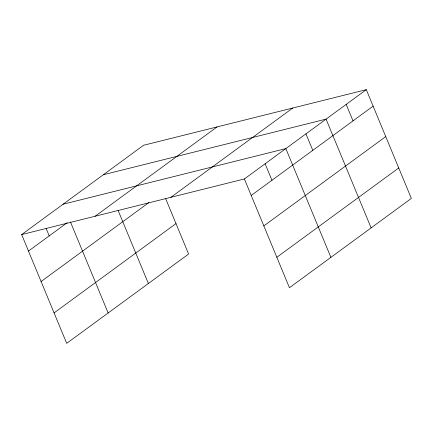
<?xml version="1.0" encoding="UTF-8"?>
<svg xmlns="http://www.w3.org/2000/svg" width="433" height="433" viewBox="0 0 433 433"><rect width="100%" height="100%" fill="white"/><g stroke="black" fill="none" stroke-linecap="round" stroke-linejoin="round"><path stroke-width="0.65" d="M165.552 198.374L188.609 254.041L66.698 343.342L21.65 234.583L143.556 145.277L366.302 89.658L411.35 198.417L289.444 287.723L244.391 178.959L366.302 89.658M28.481 251.075L67.202 222.708M95.157 216.229L217.063 126.923M41.092 281.526L148.865 202.574M170.889 197.318L292.795 108.012M54.087 312.897L175.998 223.59M251.221 195.451L373.132 106.15M263.838 225.902L385.743 136.595M276.828 257.272L398.739 167.972M103.33 174.748L326.071 119.129L371.119 227.888M63.099 204.219L285.84 148.595L330.888 257.359M21.65 234.583L244.391 178.959M346.184 104.391L353.014 120.883M305.958 133.862L312.788 150.354M265.115 163.777L271.946 180.269M118.139 210.503L148.378 283.512M70.444 221.956L108.147 312.978M46.169 228.564L49.205 235.893"/></g></svg>
